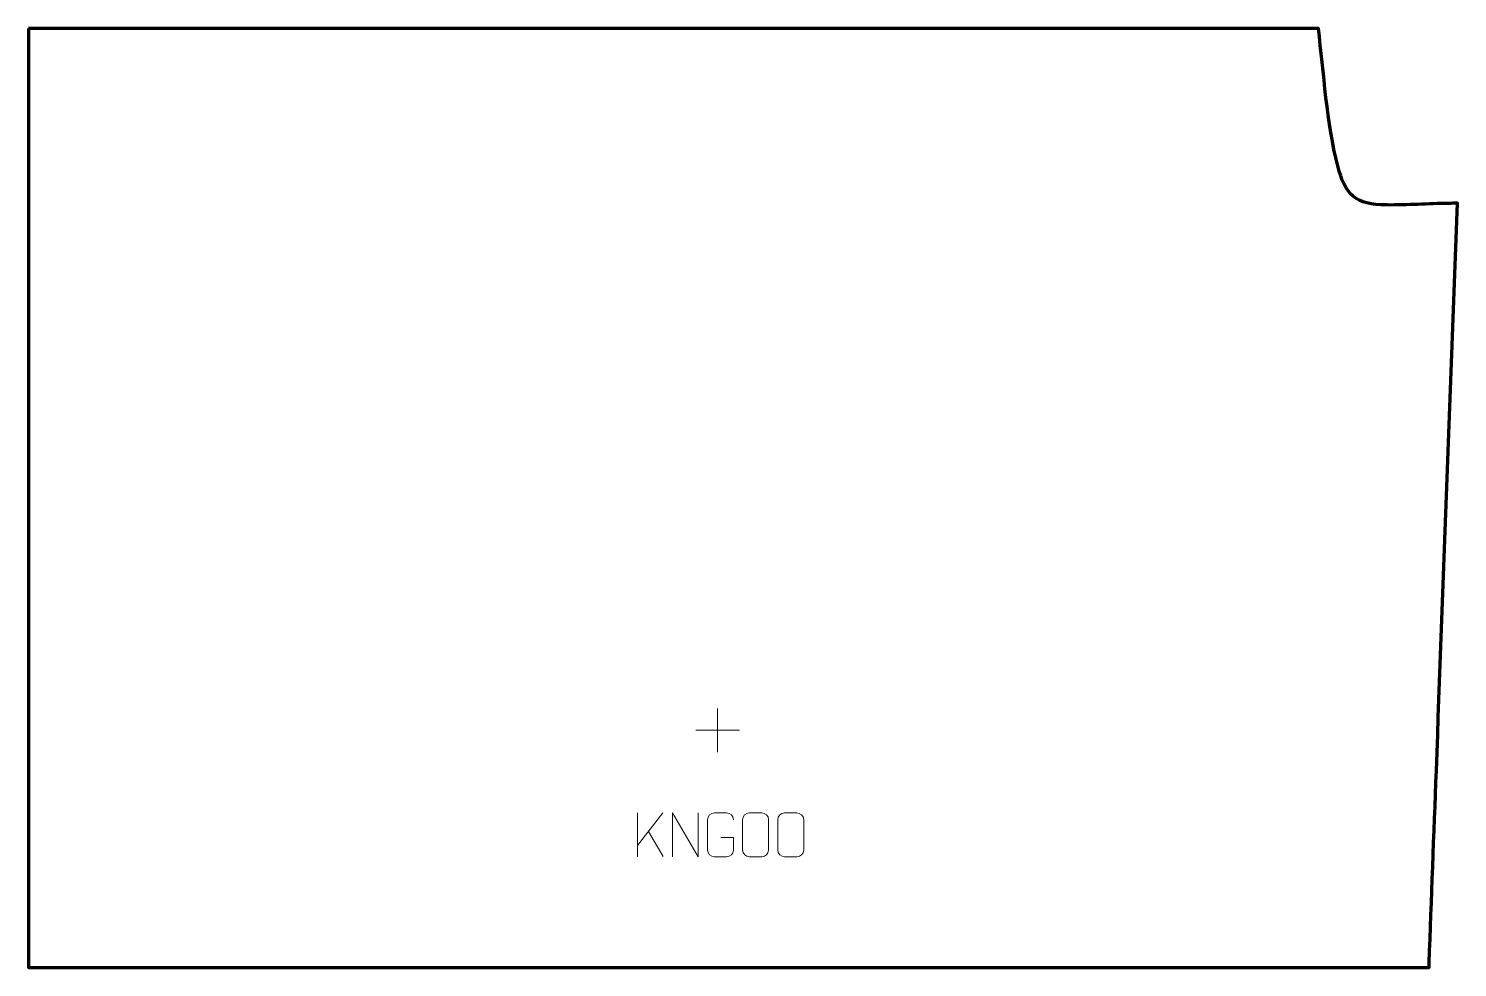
# Model space of a CAD drawing. Header units: millimetres. Extents: x 989 to 1803, y 248 to 783.
import ezdxf

# ---------------------------------------------------------------- set-up
doc = ezdxf.new("R2010")
doc.units = ezdxf.units.MM
doc.header["$MEASUREMENT"] = 0
doc.layers.add('layer 2', color=7, linetype='Continuous')
doc.layers.add('layer 3', color=7, linetype='Continuous')

msp = doc.modelspace()

# ---------------------------------------------------------------- linework, layer by layer
at = {"layer": 'layer 2', "color": 142, "lineweight": 9}
for points in [[(1335.8478, 336.4912), (1335.8478, 336.4912), (1335.8478, 311.5385), (1335.8478, 311.5385)], [(1350.2235, 336.4912), (1350.2235, 336.4912), (1335.8478, 317.8521), (1335.8478, 317.8521)], [(1350.5488, 311.6342), (1350.5488, 311.6342), (1342.0787, 325.9474), (1342.0787, 325.9474)]]:
    msp.add_open_spline(points, degree=3, dxfattribs=at)
for points, knots in [([(1355.8705, 311.5385), (1355.8705, 311.5385), (1355.8705, 336.4913), (1355.8705, 336.4913), (1355.8705, 336.4913), (1355.8705, 336.4913), (1370.5248, 311.5385), (1370.5248, 311.5385), (1370.5248, 311.5385), (1370.5248, 311.5385), (1370.5248, 336.4913), (1370.5248, 336.4913)], [0, 0, 0, 0, 0.25, 0.25, 0.25, 0.25, 0.5, 0.5, 0.5, 0.5, 1, 1, 1, 1]), ([(1383.4518, 322.5239), (1383.4518, 322.5239), (1390.6197, 322.5239), (1390.6197, 322.5239), (1390.6197, 322.5239), (1390.6197, 322.5239), (1390.6197, 315.356), (1390.6197, 315.356), (1390.6197, 315.356), (1390.48, 313.0327), (1388.8029, 311.5532), (1386.6552, 311.5424), (1386.6552, 311.5424), (1384.3234, 311.5427), (1381.9915, 311.5427), (1379.66, 311.5424), (1379.66, 311.5424), (1377.7353, 311.437), (1375.7631, 313.3214), (1375.7743, 315.3386), (1375.7743, 315.3386), (1375.7747, 321.1085), (1375.7747, 326.878), (1375.7743, 332.6471), (1375.7743, 332.6471), (1375.7785, 334.7852), (1377.5253, 336.5043), (1379.6774, 336.491), (1379.6774, 336.491), (1382.0031, 336.491), (1384.3291, 336.491), (1386.6552, 336.491), (1386.6552, 336.491), (1388.6018, 336.5263), (1390.5931, 335.0349), (1390.6197, 332.5972)], [0, 0, 0, 0, 0.1, 0.1, 0.1, 0.1, 0.2, 0.2, 0.2, 0.2, 0.3, 0.3, 0.3, 0.3, 0.4, 0.4, 0.4, 0.4, 0.5, 0.5, 0.5, 0.5, 0.6, 0.6, 0.6, 0.6, 0.7, 0.7, 0.7, 0.7, 0.8, 0.8, 0.8, 0.8, 1, 1, 1, 1]), ([(1399.6768, 336.491), (1402.0024, 336.491), (1404.3284, 336.491), (1406.6545, 336.491), (1406.6545, 336.491), (1408.601, 336.5265), (1410.5924, 335.035), (1410.619, 332.5974), (1410.619, 332.5974), (1410.6186, 326.8507), (1410.6186, 321.1036), (1410.619, 315.3561), (1410.619, 315.3561), (1410.4793, 313.0328), (1408.8021, 311.5533), (1406.6545, 311.5425), (1406.6545, 311.5425), (1404.3227, 311.5429), (1401.9909, 311.5429), (1399.6594, 311.5425), (1399.6594, 311.5425), (1397.7345, 311.4371), (1395.7624, 313.3215), (1395.7736, 315.3387), (1395.7736, 315.3387), (1395.774, 321.1086), (1395.774, 326.8781), (1395.7736, 332.6472), (1395.7736, 332.6472), (1395.7779, 334.7852), (1397.5245, 336.5045), (1399.6768, 336.491)], [0, 0, 0, 0, 0.11111111, 0.11111111, 0.11111111, 0.11111111, 0.22222222, 0.22222222, 0.22222222, 0.22222222, 0.33333333, 0.33333333, 0.33333333, 0.33333333, 0.44444444, 0.44444444, 0.44444444, 0.44444444, 0.55555556, 0.55555556, 0.55555556, 0.55555556, 0.66666667, 0.66666667, 0.66666667, 0.66666667, 0.77777778, 0.77777778, 0.77777778, 0.77777778, 1, 1, 1, 1]), ([(1419.6761, 336.491), (1422.0018, 336.491), (1424.3278, 336.491), (1426.6538, 336.491), (1426.6538, 336.491), (1428.6004, 336.5265), (1430.5917, 335.035), (1430.6184, 332.5974), (1430.6184, 332.5974), (1430.618, 326.8507), (1430.618, 321.1036), (1430.6184, 315.3561), (1430.6184, 315.3561), (1430.4786, 313.0328), (1428.8015, 311.5533), (1426.6538, 311.5425), (1426.6538, 311.5425), (1424.322, 311.5429), (1421.9902, 311.5429), (1419.6588, 311.5425), (1419.6588, 311.5425), (1417.7338, 311.4371), (1415.7618, 313.3215), (1415.773, 315.3387), (1415.773, 315.3387), (1415.7733, 321.1086), (1415.7733, 326.8781), (1415.773, 332.6472), (1415.773, 332.6472), (1415.7772, 334.7852), (1417.5238, 336.5045), (1419.6761, 336.491)], [0, 0, 0, 0, 0.11111111, 0.11111111, 0.11111111, 0.11111111, 0.22222222, 0.22222222, 0.22222222, 0.22222222, 0.33333333, 0.33333333, 0.33333333, 0.33333333, 0.44444444, 0.44444444, 0.44444444, 0.44444444, 0.55555556, 0.55555556, 0.55555556, 0.55555556, 0.66666667, 0.66666667, 0.66666667, 0.66666667, 0.77777778, 0.77777778, 0.77777778, 0.77777778, 1, 1, 1, 1])]:
    msp.add_open_spline(points, degree=3, knots=knots, dxfattribs=at)
at = {"layer": 'layer 3', "color": 242, "lineweight": 158}
msp.add_open_spline([(988.7826, 783.4644), (988.7826, 783.4644), (1723.9725, 783.4644), (1723.9725, 783.4644), (1723.9725, 783.4644), (1727.0326, 758.4355), (1728.7837, 729.4396), (1734.9993, 705.2806), (1734.9993, 705.2806), (1739.2918, 688.596), (1744.7788, 683.0807), (1763.0899, 682.937), (1763.0899, 682.937), (1774.4725, 682.8477), (1786.6338, 683.6752), (1798.1919, 683.86), (1798.1919, 683.86), (1799.8672, 683.8868), (1801.5424, 683.914), (1803.2177, 683.9418), (1803.2177, 683.9418), (1799.3657, 576.2196), (1795.2112, 468.4855), (1791.2065, 360.7663), (1791.2065, 360.7663), (1789.8458, 324.1642), (1788.485, 287.5621), (1787.1243, 250.96), (1787.1243, 250.96), (1787.1243, 250.96), (1787.0315, 248.4644), (1787.0315, 248.4644), (1787.0315, 248.4644), (1787.0315, 248.4644), (988.7826, 248.4644), (988.7826, 248.4644), (988.7826, 248.4644), (988.7826, 248.4644), (988.7826, 783.4644), (988.7826, 783.4644)], degree=3, knots=[0, 0, 0, 0, 0.09090909, 0.09090909, 0.09090909, 0.09090909, 0.18181818, 0.18181818, 0.18181818, 0.18181818, 0.27272727, 0.27272727, 0.27272727, 0.27272727, 0.36363636, 0.36363636, 0.36363636, 0.36363636, 0.45454545, 0.45454545, 0.45454545, 0.45454545, 0.54545455, 0.54545455, 0.54545455, 0.54545455, 0.63636364, 0.63636364, 0.63636364, 0.63636364, 0.72727273, 0.72727273, 0.72727273, 0.72727273, 0.81818182, 0.81818182, 0.81818182, 0.81818182, 1, 1, 1, 1], dxfattribs=at)
at = {"layer": 'layer 3', "color": 142, "lineweight": 9}
for points in [[(1381.5234, 396.0114), (1381.5234, 396.0114), (1381.5234, 371.2072), (1381.5234, 371.2072)], [(1369.1213, 383.6093), (1369.1213, 383.6093), (1393.9255, 383.6093), (1393.9255, 383.6093)]]:
    msp.add_open_spline(points, degree=3, dxfattribs=at)

doc.saveas('drawing.dxf')
